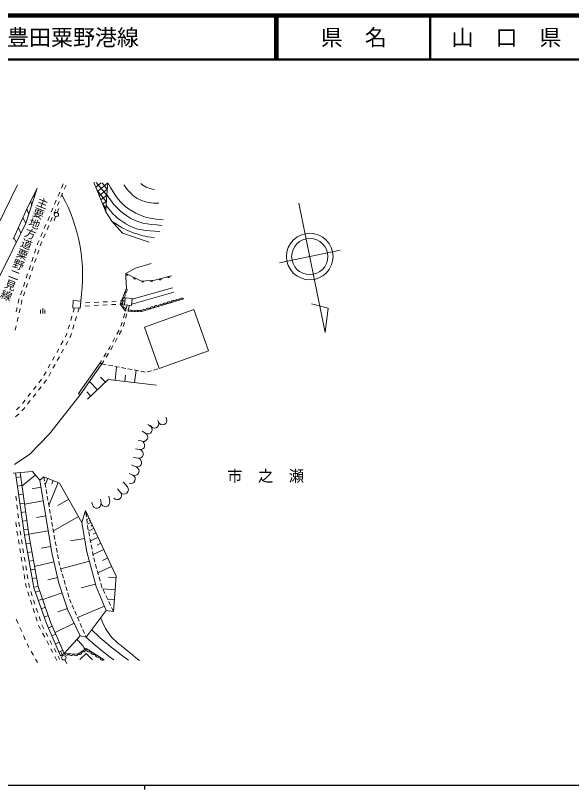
# Model space of a CAD drawing. Units: millimetres, scale not verified. Extents: x 40000 to 680000, y 20000 to 380000.
# Drawn here: x 238660 to 365183, y 204000 to 380000 of the extents above; entities that cross this region are included whole.
import ezdxf
from ezdxf.enums import TextEntityAlignment as Align

# ---------------------------------------------------------------- set-up
doc = ezdxf.new("R2010")
doc.units = ezdxf.units.MM
doc.header["$LTSCALE"] = 1000
for name, color, linetype, lineweight in [('M-BGD', 7, 'Continuous', 13), ('M-BMK', 2, 'Continuous', 13), ('M-TTL', 2, 'Continuous', 140), ('M-TTL-BAND', 7, 'Continuous', 25), ('M-TTL-LINE', 7, 'Continuous', 50), ('S-BMK-SRVR', 7, 'Continuous', 13)]:
    doc.layers.add(name, color=color, linetype=linetype, lineweight=lineweight)
doc.layers.add('M-BMK-HTXT', color=7, linetype='Continuous')
doc.layers.add('M-TTL-TXT', color=7, linetype='Continuous')
doc.styles.add('@ＭＳ ゴシック', font='')
doc.styles.add('ＭＳ ゴシック', font='')
doc.styles.get('@ＭＳ ゴシック').set_extended_font_data('@MS Gothic')
doc.styles.get('ＭＳ ゴシック').set_extended_font_data('MS Gothic')

msp = doc.modelspace()

# ---------------------------------------------------------------- hatches: boundary and pattern name
at = {"layer": 'M-BGD'}
h = msp.add_hatch(dxfattribs=at)
h.set_pattern_fill('USER', color=256, style=0, pattern_type=2)
h.set_pattern_definition([(309.455, (259685, 341947), (772.13, 635.47), []), (39.455, (259685, 341947), (-635.47, 772.13), [])])
h.paths.add_polyline_path([(259685, 341947), (259426, 339275), (259270, 336837), (259228, 335352), (256485, 342006)])

# ---------------------------------------------------------------- linework, layer by layer
for p, q in [((233869, 330846), (239140, 341465)), ((249520, 341688), (249127, 340768)), ((259228, 335352), (256485, 342006)), ((259685, 341947), (259426, 339275)), ((241034, 332749), (243623, 340711)), ((243623, 340711), (241073, 335652)), ((248734, 339849), (248342, 338929)), ((250164, 341413), (249771, 340493)), ((242818, 339114), (242921, 338552)), ((247949, 338009), (247557, 337089)), ((249378, 339574), (248986, 338654)), ((259426, 339275), (259270, 336837)), ((242123, 337735), (242361, 336830)), ((247164, 336170), (246771, 335250)), ((248593, 337734), (248200, 336815)), ((259270, 336837), (259228, 335352)), ((241073, 335652), (238171, 329141)), ((241263, 336028), (241683, 334744)), ((247808, 335895), (247415, 334975)), ((248162, 335197), (248525, 336129)), ((259228, 335352), (260593, 333231)), ((234916, 320670), (241034, 332749)), ((240328, 333979), (241034, 332749)), ((246379, 334330), (245986, 333411)), ((247022, 334056), (246630, 333136)), ((247437, 333333), (247800, 334265)), ((260593, 333231), (263022, 330507)), ((239332, 331746), (239893, 330496)), ((245593, 332491), (245201, 331571)), ((246237, 332216), (245845, 331296)), ((238317, 329469), (238846, 328430)), ((244808, 330652), (244415, 329732)), ((245452, 330377), (245059, 329457)), ((263022, 330507), (269092, 328465)), ((243705, 328069), (243645, 327887)), ((244023, 328812), (243705, 328069)), ((244360, 327820), (244291, 327611)), ((244667, 328537), (244360, 327820)), ((243327, 326939), (243010, 325990)), ((243973, 326663), (243656, 325715)), ((242692, 325042), (242375, 324094)), ((243338, 324766), (243021, 323818)), ((242058, 323146), (241740, 322197)), ((242704, 322870), (242386, 321922)), ((265987, 322533), (263799, 321317)), ((269513, 323627), (265987, 322533)), ((241423, 321249), (241105, 320301)), ((242069, 320973), (241751, 320025)), ((263799, 321317), (263799, 320587)), ((263799, 320587), (263920, 318034)), ((240788, 319352), (240471, 318404)), ((241434, 319077), (241116, 318128)), ((240153, 317456), (239836, 316508)), ((240799, 317180), (240482, 316232)), ((265099, 314372), (274681, 317061)), ((265210, 315479), (274401, 318059)), ((239451, 315357), (239276, 314590)), ((239518, 315559), (239451, 315357)), ((240126, 315168), (239930, 314312)), ((240164, 315284), (240126, 315168)), ((263592, 315142), (262594, 315087)), ((239053, 313615), (238831, 312640)), ((239708, 313337), (239486, 312362)), ((244862, 312220), (244862, 313470)), ((252094, 313522), (251808, 312564)), ((253119, 313460), (252833, 312502)), ((253536, 313878), (253437, 313873)), ((253607, 314591), (253481, 314584)), ((255533, 313988), (254535, 313933)), ((255604, 314702), (254606, 314646)), ((257530, 314099), (256531, 314044)), ((257601, 314812), (256603, 314757)), ((259527, 314209), (258528, 314154)), ((259598, 314922), (258600, 314867)), ((261524, 314319), (260525, 314264)), ((261595, 315032), (260597, 314977)), ((263521, 314429), (262522, 314374)), ((264098, 314114), (263804, 313158)), ((264605, 314063), (264312, 313108)), ((244362, 312220), (244362, 313095)), ((245362, 312220), (245362, 313095)), ((251521, 311606), (251234, 310648)), ((252546, 311544), (252260, 310586)), ((263510, 312202), (263216, 311247)), ((264018, 312152), (263724, 311196)), ((239263, 311387), (239041, 310412)), ((262922, 310291), (262629, 309335)), ((263430, 310240), (263136, 309284)), ((238819, 309437), (238596, 308462)), ((250948, 309690), (250661, 308732)), ((251973, 309627), (251687, 308669)), ((262237, 308421), (261752, 307546)), ((262774, 308357), (262289, 307483)), ((250259, 307386), (249971, 306865)), ((250375, 307773), (250259, 307386)), ((251186, 306996), (251064, 306774)), ((251400, 307711), (251186, 306996)), ((261268, 306671), (260783, 305796)), ((261804, 306608), (261320, 305733)), ((249488, 305989), (249005, 305114)), ((250580, 305899), (250097, 305023)), ((260298, 304922), (260024, 304427)), ((260835, 304859), (260455, 304173)), ((248522, 304238), (248038, 303363)), ((249614, 304148), (249131, 303272)), ((259264, 303211), (258734, 302363)), ((259811, 303142), (259281, 302294)), ((260024, 304427), (259794, 304059)), ((260455, 304173), (260341, 303990)), ((247555, 302487), (247072, 301612)), ((248648, 302397), (248164, 301521)), ((257911, 301045), (252994, 294065)), ((258204, 301515), (257911, 301045)), ((258327, 300768), (257911, 301045)), ((258751, 301446), (258327, 300768)), ((246589, 300736), (246106, 299861)), ((247681, 300646), (247198, 299770)), ((258327, 300768), (253403, 293777)), ((258327, 300768), (259310, 300585)), ((259802, 300493), (260785, 300309)), ((261276, 300218), (262259, 300034)), ((261324, 297063), (261683, 300142)), ((262751, 299942), (263734, 299759)), ((264225, 299667), (265208, 299483)), ((265700, 299391), (266683, 299208)), ((265763, 296545), (266087, 299319)), ((268644, 298947), (269606, 299219)), ((270087, 299355), (271050, 299627)), ((245622, 298985), (245139, 298110)), ((246715, 298895), (246231, 298019)), ((259111, 296601), (258044, 297725)), ((263544, 296804), (263705, 298191)), ((267174, 299116), (268157, 298933)), ((243350, 295708), (242732, 294922)), ((244586, 297280), (243968, 296494)), ((245742, 297132), (245132, 296356)), ((245748, 297144), (245742, 297132)), ((259786, 297242), (255044, 292743)), ((257312, 294894), (255520, 296783)), ((270729, 295965), (259786, 297242)), ((242114, 294136), (241495, 293350)), ((243277, 293998), (242659, 293212)), ((244514, 295570), (243896, 294784)), ((253403, 293777), (252994, 294065)), ((255801, 293461), (254905, 294405)), ((240877, 292564), (240259, 291778)), ((242041, 292426), (241423, 291640)), ((253403, 293777), (246411, 284840)), ((239612, 291018), (238890, 290327)), ((240553, 290535), (240125, 290124)), ((240805, 290854), (240553, 290535)), ((239402, 289433), (238680, 288742)), ((273058, 288290), (272906, 288661)), ((269259, 286728), (268774, 287009)), ((271208, 287529), (271052, 287909)), ((268257, 284997), (267454, 285462)), ((246411, 284840), (241913, 280220)), ((267244, 283247), (266571, 283365)), ((241913, 280220), (238459, 277893)), ((266898, 281277), (265970, 281440)), ((266552, 279307), (265468, 279498)), ((266198, 277296), (265037, 277838)), ((242520, 276273), (238143, 275953)), ((240705, 261839), (238701, 275994)), ((239840, 275076), (238850, 274936)), ((239700, 276067), (241692, 261997)), ((241692, 261997), (239700, 276067)), ((243164, 275508), (240140, 272961)), ((244175, 274307), (242520, 276273)), ((245106, 275135), (244175, 274307)), ((248675, 273687), (245106, 275135)), ((245106, 275135), (245280, 274150)), ((246032, 274759), (245433, 273281)), ((265352, 275483), (264528, 275868)), ((240121, 273096), (239131, 272956)), ((246957, 257848), (244175, 274307)), ((245366, 273658), (245540, 272673)), ((248397, 273799), (246267, 268551)), ((247215, 274279), (246915, 273540)), ((253795, 264687), (248675, 273687)), ((264113, 272828), (263167, 273959)), ((240401, 271116), (239411, 270976)), ((244440, 272736), (242491, 272407)), ((245627, 272181), (245801, 271196)), ((262579, 271545), (261901, 272355)), ((238755, 270730), (238871, 269737)), ((244967, 269618), (240715, 268899)), ((245887, 270703), (246061, 269719)), ((250767, 270009), (248306, 268609)), ((256160, 268769), (256056, 269350)), ((258129, 269119), (257970, 270012)), ((260098, 269469), (259884, 270673)), ((238987, 268743), (239104, 267750)), ((240681, 269136), (239691, 268996)), ((246148, 269226), (246322, 268241)), ((246409, 267749), (246582, 266764)), ((239220, 266757), (239336, 265764)), ((240962, 267155), (239972, 267015)), ((245543, 266216), (243416, 265856)), ((246669, 266272), (246843, 265287)), ((253008, 266071), (247279, 262811)), ((254623, 267480), (253795, 264687)), ((261554, 252532), (254623, 267480)), ((254813, 266025), (254684, 267017)), ((255043, 266573), (254759, 266441)), ((255254, 266119), (255112, 266053)), ((238756, 264705), (238872, 263712)), ((239453, 264771), (239569, 263777)), ((241242, 265175), (240252, 265035)), ((246930, 264795), (247103, 263810)), ((253795, 264687), (254921, 258008)), ((255008, 264538), (254878, 265530)), ((255464, 265666), (254895, 265402)), ((255886, 264755), (255032, 264359)), ((255161, 263371), (255073, 264042)), ((255675, 265210), (255391, 265079)), ((256203, 264072), (255776, 263874)), ((238999, 262720), (239161, 261733)), ((239697, 262786), (239860, 261799)), ((241523, 263195), (240532, 263055)), ((246118, 262814), (241683, 262064)), ((247190, 263317), (247364, 262333)), ((255223, 263054), (255161, 263371)), ((256520, 263388), (255270, 262809)), ((255509, 261582), (255318, 262563)), ((256984, 262389), (256359, 262099)), ((239324, 260747), (239486, 259760)), ((240022, 260812), (240185, 259826)), ((242843, 249897), (240705, 261839)), ((241692, 261997), (240708, 261821)), ((241692, 261997), (243813, 250153)), ((243813, 250153), (241692, 261997)), ((247451, 261840), (247477, 261690)), ((247477, 261690), (247629, 260856)), ((254407, 261058), (251158, 260510)), ((255795, 260109), (255604, 261091)), ((257447, 261389), (255703, 260580)), ((239648, 258773), (239811, 257787)), ((240347, 258839), (240509, 257852)), ((242045, 260029), (241060, 259852)), ((246717, 259266), (244500, 258891)), ((247719, 260364), (247898, 259381)), ((247988, 258889), (248168, 257905)), ((256080, 258637), (255890, 259618)), ((258094, 259994), (257222, 259590)), ((242397, 258060), (241413, 257884)), ((248518, 250884), (246957, 257848)), ((248257, 257413), (248437, 256429)), ((254921, 258008), (257002, 250164)), ((256366, 257164), (256176, 258146)), ((258741, 258599), (256307, 257470)), ((239973, 256800), (240136, 255813)), ((240672, 256865), (240834, 255879)), ((242750, 256091), (241765, 255915)), ((247429, 255740), (242991, 254745)), ((248526, 255937), (248638, 255326)), ((248638, 255326), (248743, 254962)), ((255480, 255901), (248971, 254174)), ((256482, 256567), (256462, 256673)), ((256724, 255709), (256482, 256567)), ((257132, 254265), (256860, 255227)), ((259644, 256652), (258427, 256087)), ((240298, 254826), (240461, 253840)), ((240997, 254892), (241159, 253905)), ((243102, 254123), (242118, 253946)), ((248882, 254482), (249160, 253521)), ((257539, 252821), (257268, 253784)), ((260546, 254704), (257417, 253253)), ((240623, 252853), (240785, 251866)), ((241322, 252919), (241484, 251932)), ((243455, 252154), (242470, 251978)), ((248225, 252189), (246006, 251692)), ((249299, 253041), (249577, 252080)), ((257947, 251378), (257675, 252340)), ((261526, 252168), (259806, 252301)), ((260933, 244515), (261554, 252532)), ((240948, 250880), (241064, 250173)), ((241064, 250173), (241151, 249903)), ((241646, 250945), (241746, 250339)), ((241746, 250339), (241865, 249972)), ((243807, 250185), (242823, 250009)), ((243813, 250153), (246658, 242084)), ((246658, 242084), (243813, 250153)), ((250599, 244801), (248518, 250884)), ((249716, 251600), (249993, 250640)), ((250132, 250159), (250410, 249199)), ((256862, 250694), (253607, 249830)), ((257002, 250164), (259330, 244670)), ((258323, 250044), (258082, 250897)), ((258372, 249941), (258323, 250044)), ((241459, 248951), (241767, 248000)), ((242172, 249020), (242480, 248069)), ((245726, 241718), (242843, 249897)), ((244145, 249210), (243202, 248877)), ((249263, 248706), (244855, 247198)), ((250549, 248718), (250827, 247758)), ((261313, 249417), (258517, 249634)), ((259012, 248584), (258585, 249489)), ((242074, 247048), (242382, 246097)), ((242788, 247117), (243095, 246166)), ((244810, 247324), (243867, 246991)), ((250966, 247277), (250999, 247162)), ((250999, 247162), (251355, 246357)), ((259652, 247228), (259225, 248132)), ((261139, 247180), (259741, 247289)), ((260293, 245871), (259866, 246776)), ((242690, 245145), (242998, 244194)), ((243403, 245215), (243711, 244263)), ((245475, 245437), (244532, 245105)), ((250469, 245179), (248265, 244425)), ((253381, 238981), (250599, 244801)), ((251557, 245900), (251962, 244985)), ((258890, 245708), (252786, 243122)), ((254778, 238619), (259330, 244670)), ((259330, 244670), (260933, 244515)), ((260933, 244515), (260506, 245419)), ((260966, 244944), (260722, 244963)), ((243305, 243242), (243613, 242291)), ((244019, 243312), (244326, 242360)), ((246140, 243551), (245197, 243219)), ((252164, 244528), (252569, 243614)), ((252771, 243156), (253175, 242242)), ((243921, 241339), (243921, 241337)), ((243921, 241337), (244381, 240452)), ((244666, 241422), (245127, 240535)), ((248899, 234420), (245726, 241718)), ((247056, 241167), (246139, 240768)), ((246658, 242084), (249761, 234946)), ((249761, 234946), (246658, 242084)), ((252034, 241799), (247685, 239720)), ((253378, 241785), (253782, 240870)), ((244842, 239564), (245303, 238677)), ((245588, 239647), (246049, 238760)), ((253984, 240413), (254389, 239498)), ((245764, 237790), (246225, 236902)), ((246510, 237872), (246971, 236985)), ((247854, 239333), (246937, 238934)), ((249761, 234946), (253381, 238981)), ((253381, 238981), (254778, 238619)), ((254591, 239041), (254778, 238619)), ((246686, 236015), (247147, 235127)), ((247432, 236098), (247893, 235210)), ((248651, 237499), (247734, 237100)), ((247608, 234240), (248069, 233353)), ((248354, 234323), (248752, 233556)), ((249449, 235665), (248532, 235266)), ((249761, 234946), (248899, 234420)), ((248987, 235305), (249434, 234411)), ((253278, 233550), (254726, 234946)), ((254726, 234946), (256175, 233498)), ((249881, 233516), (250328, 232622))]:
    msp.add_line(p, q, dxfattribs=at)
for points in [[(263799, 321317), (267325, 319554), (270365, 319797), (274134, 320831)], [(263695, 312805), (262506, 314373), (263920, 318034)], [(276930, 315541), (267325, 312684), (265805, 312623), (264211, 312782)], [(238701, 275994), (240705, 261839), (242843, 249897), (245726, 241718), (248899, 234420)], [(249761, 234946), (252864, 234739), (254726, 236033), (258864, 233498)]]:
    msp.add_lwpolyline(points, dxfattribs=at)
for points in [[(251784, 315168), (253510, 315063), (253411, 313442), (251686, 313547)], [(263495, 314174), (265064, 314018), (265224, 315617), (263655, 315774)], [(267992, 309103), (279232, 313129), (282595, 303739), (271354, 299713)]]:
    msp.add_lwpolyline(points, close=True, dxfattribs=at)
for centre in [(247981, 334731), (249657, 233964)]:
    msp.add_circle(centre, 500, dxfattribs=at)
for centre, radius, start, end in [((215785, 320805), 38159, 351.34615, 28.81842), ((264022, 321205), 250, 153.43495, 333.43495), ((265811, 320311), 250, 153.43495, 333.43495), ((273507, 320659), 250, 195.33328, 15.33328), ((267632, 319578), 250, 184.57392, 4.57392), ((269625, 319738), 250, 184.57392, 4.57392), ((271578, 320130), 250, 195.33328, 15.33328), ((262806, 316361), 786, 282.57201, 35.17899), ((263278, 317581), 786, 282.57201, 35.17899), ((262335, 315141), 786, 282.57201, 35.17899), ((274581, 314651), 534, 36.69803, 176.43413), ((275542, 314937), 534, 36.69803, 176.43413), ((276503, 315222), 534, 36.69803, 176.43413), ((262667, 313878), 521, 326.32934, 108.01305), ((263262, 313094), 521, 326.32934, 108.01305), ((268818, 312937), 534, 36.69803, 176.43413), ((269779, 313222), 534, 36.69803, 176.43413), ((270739, 313508), 534, 36.69803, 176.43413), ((271700, 313794), 534, 36.69803, 176.43413), ((272660, 314080), 534, 36.69803, 176.43413), ((273621, 314365), 534, 36.69803, 176.43413), ((264604, 312688), 404, 2.01116, 166.64655), ((265401, 312609), 404, 2.01116, 166.64655), ((266186, 312607), 382, 7.03807, 177.54315), ((266946, 312637), 382, 7.03807, 177.54315), ((267858, 312651), 534, 36.69803, 176.43413), ((270283, 287149), 1000, 202.34811, 22.34811), ((272133, 287910), 1000, 202.34811, 22.34811), ((268758, 285863), 1000, 239.93142, 59.93142), ((267756, 284132), 1000, 239.93142, 59.93142), ((267071, 282262), 1000, 260.0362, 80.0362), ((266725, 280292), 1000, 260.0362, 80.0362), ((266379, 278322), 1000, 260.0362, 80.0362), ((265775, 276390), 1000, 244.98311, 64.98311), ((264930, 274577), 1000, 244.98311, 64.98311), ((263346, 272186), 1000, 219.90788, 39.90788), ((261812, 270903), 1000, 219.90788, 39.90788), ((259113, 269294), 1000, 190.08528, 10.08528), ((257144, 268944), 1000, 190.08528, 10.08528), ((254099, 235942), 634, 241.38184, 8.17382), ((255427, 236015), 701, 178.53875, 298.48631), ((250292, 235120), 559, 198.13265, 334.2392), ((251326, 235051), 559, 198.13265, 334.2392), ((252361, 234982), 559, 198.13265, 334.2392), ((253168, 235296), 634, 241.38184, 8.17382), ((256461, 235381), 701, 178.53875, 298.48631), ((257496, 234747), 701, 178.53875, 298.48631), ((258530, 234114), 701, 178.53875, 298.48631)]:
    msp.add_arc(centre, radius, start, end, dxfattribs=at)
for points, knots in [([(259685, 341947), (261439, 338947), (262324, 337255), (265133, 335566), (267609, 334077), (269193, 333832), (272241, 333517)], [0, 0, 0, 0, 1, 1, 1, 2, 2, 2, 2]), ([(263317, 341506), (264583, 339850), (265221, 338924), (267001, 338108), (268554, 337396), (269486, 337341), (271307, 337330)], [0, 0, 0, 0, 1, 1, 1, 2, 2, 2, 2]), ([(267208, 341792), (267903, 341272), (268159, 341052), (268868, 340780), (269405, 340574), (269646, 340518), (270295, 340417)], [0, 0, 0, 0, 1, 1, 1, 2, 2, 2, 2]), ([(259426, 339275), (260961, 336970), (261818, 335894), (263965, 334450), (266652, 332644), (268508, 332598), (271955, 332245)], [0, 0, 0, 0, 1, 1, 1, 2, 2, 2, 2]), ([(259270, 336837), (260848, 334778), (261709, 333847), (263784, 332609), (266440, 331024), (268199, 331075), (271514, 330897)], [0, 0, 0, 0, 1, 1, 1, 2, 2, 2, 2]), ([(260593, 333231), (262622, 331917), (263343, 331441), (265288, 330689), (267170, 329962), (267990, 329814), (270295, 329418)], [0, 0, 0, 0, 1, 1, 1, 2, 2, 2, 2]), ([(258067, 242991), (258939, 240972), (259256, 240124), (260533, 238650), (261610, 237407), (262472, 236969), (263730, 235910), (264948, 234885), (265340, 234563), (266870, 233312)], [0, 0, 0, 0, 1, 1, 1, 2, 2, 2, 3, 3, 3, 3]), ([(264386, 233427), (262174, 235007), (261538, 235450), (259819, 236881), (258290, 238153), (257785, 238621), (256032, 240285)], [0, 0, 0, 0, 1, 1, 1, 2, 2, 2, 2]), ([(254483, 235863), (254100, 236487), (253979, 236700), (253568, 237166), (253219, 237562), (253066, 237700), (252592, 238101)], [0, 0, 0, 0, 1, 1, 1, 2, 2, 2, 2]), ([(254778, 238619), (255634, 237825), (255876, 237619), (256594, 236995), (258263, 235541), (258868, 235114), (261018, 233455)], [0, 0, 0, 0, 1, 1, 1, 2, 2, 2, 2])]:
    msp.add_open_spline(points, degree=3, knots=knots, dxfattribs=at)
at = {"layer": 'M-BMK'}
for p, q in [((238855, 242637), (238862, 242612)), ((238862, 242612), (239259, 241723)), ((239667, 240810), (240074, 239896)), ((240481, 238983), (240889, 238070)), ((241296, 237157), (241598, 236481)), ((241598, 236481), (241728, 236256)), ((242229, 235390), (242730, 234525)), ((243231, 233659), (243673, 232896))]:
    msp.add_line(p, q, dxfattribs=at)
at = {"layer": 'M-TTL'}
msp.add_line((680000, 380000), (40000, 380000), dxfattribs=at)
at = {"layer": 'M-TTL-BAND'}
for p, q in [((40000, 205000), (579000, 205000)), ((268000, 205000), (268000, 204000))]:
    msp.add_line(p, q, dxfattribs=at)
at = {"layer": 'M-TTL-LINE'}
for p, q in [((297750, 380000), (297750, 370000)), ((298250, 380000), (298250, 370000)), ((333000, 380000), (333000, 370000)), ((40000, 370000), (680000, 370000))]:
    msp.add_line(p, q, dxfattribs=at)
at = {"layer": 'S-BMK-SRVR'}
for p, q in [((303142, 337290), (309160, 307900)), ((312535, 326604), (298705, 323772)), ((309827, 313440), (306015, 314461)), ((309160, 307900), (309827, 313440))]:
    msp.add_line(p, q, dxfattribs=at)
for radius in [5294, 4118]:
    msp.add_circle((305620, 325188), radius, dxfattribs=at)

# ---------------------------------------------------------------- texts
at = {"layer": 'M-BGD', "style": '@ＭＳ ゴシック'}
msp.add_text('主要地方道粟野二見線', height=1833, rotation=248.618, dxfattribs=at).set_placement((240656, 326884), align=Align.MIDDLE_CENTER)
at = {"layer": 'M-BMK-HTXT', "style": 'ＭＳ ゴシック'}
msp.add_text('市\u3000之\u3000瀬', height=2566, dxfattribs=at).set_placement((295578, 273240), align=Align.BOTTOM_CENTER)
at = {"layer": 'M-TTL-TXT', "style": 'ＭＳ ゴシック'}
msp.add_text('一般県道豊田粟野港線', height=3666, dxfattribs=at).set_placement((216734, 375000), align=Align.MIDDLE_LEFT)
for s, p in [('県\u3000名', (315625, 375000)), ('山\u3000口\u3000県', (350375, 375000))]:
    msp.add_text(s, height=3666, dxfattribs=at).set_placement(p, align=Align.MIDDLE_CENTER)

doc.saveas('drawing.dxf')
